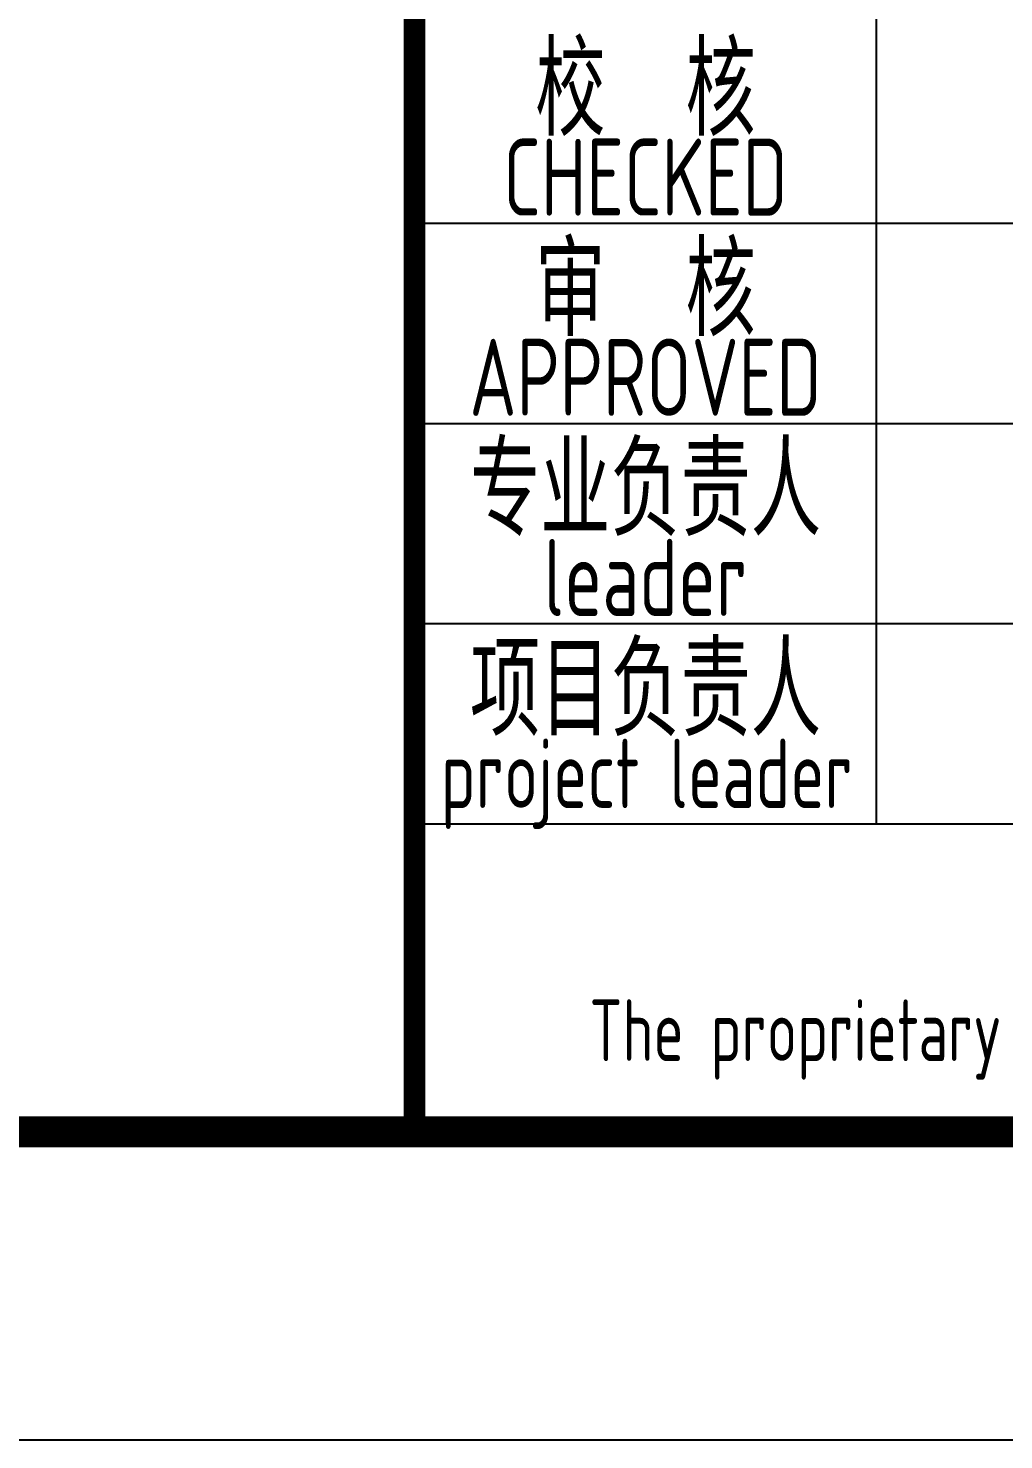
# Model space of a CAD drawing. Extents: x 1234595 to 2088511, y -80443 to 75292.
# Drawn here: x 1683024 to 1686193, y -60601 to -56017 of the extents above; entities that cross this region are included whole.
import ezdxf
from ezdxf.enums import TextEntityAlignment as Align

# ---------------------------------------------------------------- set-up
doc = ezdxf.new("R2010")
doc.units = 0
doc.header["$LTSCALE"] = 1000
doc.header["$MEASUREMENT"] = 0
doc.layers.get('0').update_dxf_attribs({"linetype": 'CONTINUOUS'})
doc.layers.add('PUB_TITLE', color=4, linetype='CONTINUOUS')
doc.styles.add('AHD', font='sceie.shx', dxfattribs={"width": 0.7, "bigfont": 'sceic.shx'})

msp = doc.modelspace()

# ---------------------------------------------------------------- linework, layer by layer
for p, q in [((1685779, -58600.6), (1685779, -55350.6)), ((1684279, -56650.6), (1689779, -56650.6)), ((1684279, -57300.6), (1689779, -57300.6)), ((1684279, -57950.6), (1702279, -57950.6)), ((1684279, -58600.6), (1702279, -58600.6)), ((1684279, -59600.6), (1702279, -59600.6))]:
    msp.add_line(p, q)
at = {"const_width": 70}
msp.add_lwpolyline([(1684279, -53600.6), (1684279, -59600.6)], dxfattribs=at)
msp.add_lwpolyline([(1702279, -53600.6, 70, 70, 0), (1684279, -53600.6, 70, 70, 0), (1684279, -59600.6, 0, 0, 0)], format="xyseb")
at = {"layer": 'PUB_TITLE', "color": 4}
msp.add_lwpolyline([(1619179, -60600.6), (1703279, -60600.6), (1703279, -1200.6), (1619179, -1200.6)], close=True, dxfattribs=at)
at = {"layer": 'PUB_TITLE', "color": 4, "const_width": 100}
msp.add_lwpolyline([(1621679, -59600.6), (1702279, -59600.6), (1702279, -2200.6), (1621679, -2200.6)], close=True, dxfattribs=at)

# ---------------------------------------------------------------- texts
at = {"style": 'AHD', "width": 0.8}
for s, height, p in [('校  核', 300, (1685029, -56200.6)), ('校  核', 300, (1685029, -56200.6)), ('CHECKED', 250, (1685029, -56500.6)), ('CHECKED', 250, (1685029, -56500.6)), ('审  核', 300, (1685029, -56850.6)), ('审  核', 300, (1685029, -56850.6)), ('APPROVED', 250, (1685029, -57150.6)), ('APPROVED', 250, (1685029, -57150.6)), ('专业负责人', 300, (1685029, -57500.6)), ('leader', 250, (1685029, -57800.6)), ('项目负责人', 300, (1685029, -58150.6)), ('project leader', 225, (1685033.1, -58470.6)), ('The proprietary right of this document belongs to Anhui Huadong Chemical And Medical Engineering  Co.,Ltd.  and any replication or transfer to the 3rd. side is forbidden without its permission. ', 200, (1693279, -59300.6)), ('The proprietary right of this document belongs to Anhui Huadong Chemical And Medical Engineering  Co.,Ltd.  and any replication or transfer to the 3rd. side is forbidden without its permission. ', 200, (1693279, -59300.6))]:
    msp.add_text(s, height=height, dxfattribs=at).set_placement(p, align=Align.MIDDLE)

doc.saveas('drawing.dxf')
